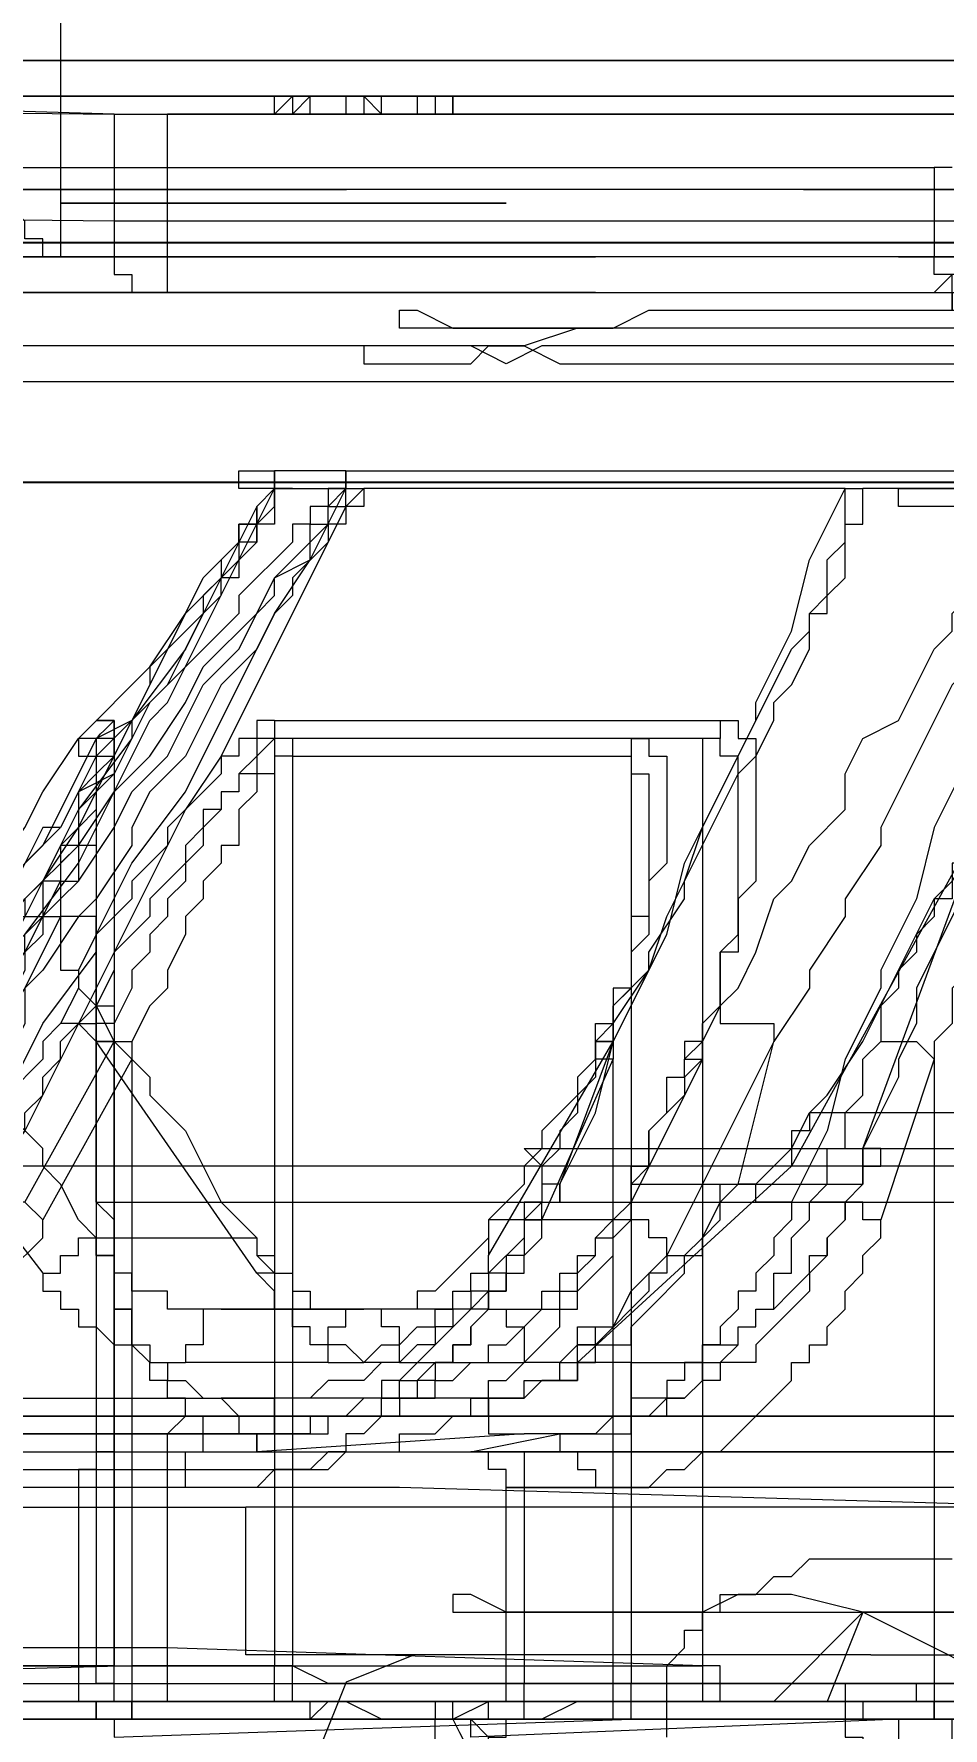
# Model space of a CAD drawing. Header units: millimetres. Extents: x 25083 to 52777, y 24772 to 45779.
# Drawn here: x 38569.01 to 38587.95, y 33675.28 to 33710.55 of the extents above; entities that cross this region are included whole.
import ezdxf

# ---------------------------------------------------------------- set-up
doc = ezdxf.new("R2010")
doc.units = ezdxf.units.MM
doc.layers.add('小车', color=7, linetype='Continuous')
doc.styles.get("Standard").update_dxf_attribs({"font": ''})
doc.styles.get('Standard').set_extended_font_data('SimSun')
doc.dimstyles.new('15', dxfattribs={"dimtxt": 15, "dimasz": 10, "dimexe": 2, "dimexo": 1, "dimgap": 1, "dimtad": 1, "dimdsep": 46, "dimtxsty": 'Standard', "dimcen": 2.5, "dimadec": 0, "dimazin": 0, "dimtfac": 1, "dimtmove": 2, "dimatfit": 3, "dimfxl": 1, "dimtolj": 1, "dimarcsym": 0})
doc.dimstyles.new('ISO-25', dxfattribs={"dimtxt": 2.5, "dimasz": 2.5, "dimexe": 1.25, "dimexo": 0.625, "dimtad": 1, "dimtxsty": 'Standard', "dimcen": 2.5, "dimadec": 0, "dimazin": 0, "dimtfac": 1, "dimtmove": 0, "dimatfit": 3, "dimfxl": 1, "dimarcsym": 0})

# ---------------------------------------------------------------- blocks, each defined once
blk = doc.blocks.new('*D925')
at = {"color": 0, "lineweight": -2}
for p, q in [((29677.862, 34881.662), (29677.862, 32448.293)), ((40733.017, 34757.645), (40733.017, 32448.293)), ((29680.362, 32449.543), (40730.517, 32449.543))]:
    blk.add_line(p, q, dxfattribs=at)
at = {"color": 0}
for points in [[(29680.362, 32449.96), (29680.362, 32449.127), (29677.862, 32449.543)], [(40730.517, 32449.127), (40730.517, 32449.96), (40733.017, 32449.543)]]:
    blk.add_solid(points, dxfattribs=at)
at = {"layer": 'DEFPOINTS', "color": 0}
for p in [(29677.862, 34882.287), (40733.017, 34758.27), (40733.017, 32449.543)]:
    blk.add_point(p, dxfattribs=at)
at = {"color": 0, "insert": (35205.439, 32451.628), "char_height": 2.5, "attachment_point": 5}
blk.add_mtext('11055,15', dxfattribs=at)
blk = doc.blocks.new('zw$D2F4')
at = {"color": 7, "lineweight": 5}
for points in [[(526.587, 955.135), (526.587, 921.342)], [(527.33, 920.228), (527.701, 955.135)], [(529.929, 955.135), (529.558, 920.228)], [(525.844, 919.114), (525.844, 954.021)], [(501.335, 781.711), (500.963, 781.711), (500.963, 782.825), (501.335, 784.31), (500.963, 785.424), (500.963, 820.332), (500.592, 832.587), (500.592, 901.66), (500.963, 914.286), (500.963, 925.427), (500.963, 935.082), (500.963, 953.279), (501.335, 953.65)], [(501.335, 953.65), (501.335, 928.769), (501.706, 926.541), (501.706, 809.934), (501.335, 800.65), (501.335, 781.711)], [(530.301, 782.825), (529.929, 782.825), (529.929, 783.939), (530.301, 785.796), (529.929, 786.91), (529.929, 832.958), (529.558, 846.327), (529.558, 887.919), (529.929, 901.288), (529.929, 936.567), (529.929, 942.138), (529.929, 948.822), (530.301, 950.308), (529.929, 951.422), (529.929, 952.536), (530.301, 952.907)], [(530.301, 952.907), (530.301, 935.453), (530.672, 926.169), (530.672, 810.677), (530.301, 801.393), (530.301, 798.793), (530.301, 793.594), (530.301, 782.825)], [(530.672, 891.262), (530.672, 928.397), (530.301, 934.339), (530.301, 951.05)], [(496.136, 948.822), (496.136, 945.48), (496.507, 944.737), (496.507, 813.648), (496.507, 804.364), (496.507, 791.366), (496.136, 790.623), (496.136, 786.91)], [(529.929, 948.451), (529.929, 897.575), (529.558, 892.004)], [(507.648, 852.269), (507.648, 923.941), (507.276, 932.482), (507.276, 943.995)], [(502.449, 853.383), (502.449, 939.167)], [(496.136, 934.339), (496.136, 920.599)], [(497.25, 933.968), (497.25, 920.228)], [(496.136, 920.228), (496.136, 933.597)], [(497.25, 919.856), (496.878, 933.225)], [(529.558, 920.228), (529.929, 932.854)], [(505.42, 922.456), (506.162, 921.713), (506.534, 921.713)], [(526.587, 902.402), (526.587, 927.655)], [(525.102, 902.031), (525.102, 910.572), (524.73, 911.686), (524.73, 926.541)], [(512.847, 926.169), (512.847, 921.342)], [(525.844, 926.169), (525.844, 900.546)], [(502.077, 920.228), (502.077, 925.427)], [(510.247, 925.427), (505.42, 921.713)], [(507.276, 925.055), (507.648, 924.684), (510.619, 923.198), (512.104, 922.084), (512.475, 922.084), (513.961, 920.97), (516.932, 919.485), (517.303, 919.114), (521.759, 916.885)], [(521.759, 916.885), (521.388, 917.257), (518.417, 918.742), (516.932, 919.856), (516.56, 919.856), (515.075, 920.97), (512.104, 922.456), (511.733, 922.827), (507.276, 925.055)], [(510.99, 925.055), (511.361, 924.684), (513.589, 923.198), (513.589, 922.827), (514.704, 922.084), (515.446, 921.713), (516.56, 920.97), (518.046, 919.485), (519.16, 918.742), (519.903, 918.371), (520.645, 917.628)], [(523.988, 925.055), (523.988, 900.174)], [(496.878, 924.684), (496.878, 920.97)], [(500.963, 920.97), (500.963, 924.684)], [(521.759, 916.514), (521.759, 916.885), (521.017, 916.885), (521.017, 917.257), (520.645, 917.257), (520.645, 917.628), (519.903, 917.628), (519.903, 917.999), (519.531, 918.371), (519.16, 918.371), (518.046, 919.485), (517.674, 919.485), (516.932, 919.856), (516.56, 920.599), (514.332, 921.713), (513.589, 922.456), (512.847, 923.198), (512.104, 923.941), (510.99, 924.684)], [(506.162, 920.599), (506.534, 920.97), (507.276, 921.342), (507.648, 921.713), (508.019, 921.713), (508.762, 922.456), (509.505, 922.827), (509.505, 923.198), (510.247, 923.57), (510.99, 924.313)], [(521.759, 916.885), (521.388, 917.257), (521.017, 917.257), (521.017, 917.628), (520.645, 917.628), (520.274, 917.999), (519.903, 917.999), (519.16, 918.742), (516.932, 919.856), (516.189, 920.599), (514.704, 921.342), (514.704, 921.713), (513.218, 922.456), (512.104, 923.198), (511.733, 923.57), (510.619, 924.313)], [(510.247, 923.941), (510.619, 923.941), (511.733, 923.198), (512.104, 922.827), (513.218, 922.084), (513.589, 921.713), (514.704, 920.97), (516.932, 919.856), (517.674, 919.114), (519.16, 918.371), (519.531, 917.999), (519.903, 917.999), (520.645, 917.257), (521.017, 917.257), (521.388, 916.885), (521.759, 916.885)], [(522.131, 915.4), (521.759, 915.4), (521.759, 915.771), (521.388, 915.771), (521.388, 916.143), (521.017, 916.143), (521.017, 916.514), (520.645, 916.514), (519.531, 917.628), (519.16, 917.628), (517.303, 919.485), (515.818, 920.228), (515.446, 920.97), (514.704, 921.342), (513.961, 922.084), (512.847, 922.827), (512.104, 923.198), (510.99, 923.941)], [(496.507, 918.742), (496.507, 923.57)], [(502.449, 923.57), (502.449, 918.742)], [(507.276, 923.57), (507.648, 923.198), (510.619, 921.713), (512.104, 920.599), (512.475, 920.599), (513.961, 919.856), (515.446, 918.742), (519.16, 916.885), (520.274, 916.143), (521.759, 915.4)], [(510.99, 923.57), (511.361, 923.57), (512.104, 922.827), (513.218, 922.084), (514.332, 920.97), (515.446, 920.228), (516.189, 919.485), (517.303, 918.742), (518.046, 918.371), (519.16, 917.257), (519.903, 916.885), (520.274, 916.143)], [(502.077, 923.198), (502.077, 917.628)], [(521.759, 915.029), (521.388, 915.4), (516.189, 917.999), (515.075, 918.742), (508.39, 922.084), (506.905, 923.198)], [(510.619, 921.342), (510.247, 921.713), (509.876, 921.713), (509.133, 922.456), (508.762, 922.456), (508.39, 922.827), (508.019, 922.827), (507.648, 923.198), (507.276, 923.198)], [(516.932, 920.228), (516.189, 920.228), (515.818, 920.599), (515.075, 920.599), (514.704, 920.97), (514.332, 920.97), (514.332, 921.342), (513.589, 921.342), (513.589, 921.713), (512.847, 921.713), (512.475, 922.084), (512.104, 922.456), (511.733, 922.456), (510.99, 922.827), (510.619, 923.198)], [(516.932, 920.228), (516.56, 920.228), (516.56, 920.599), (515.818, 920.599), (515.446, 920.97), (514.704, 920.97), (514.332, 921.342), (513.589, 921.713), (513.218, 922.084), (512.847, 922.084), (512.104, 922.456), (511.361, 923.198), (510.619, 923.198)], [(510.619, 923.198), (510.99, 922.827), (512.104, 922.084), (513.589, 921.342), (513.589, 920.97), (514.704, 920.228), (515.446, 919.856), (516.189, 919.114), (517.674, 918.371), (518.417, 917.628), (519.16, 917.257), (519.531, 916.885), (519.903, 916.885), (520.645, 916.143), (521.017, 916.143), (521.017, 915.771), (521.388, 915.771), (521.759, 915.4)], [(497.25, 920.599), (497.25, 922.827)], [(497.621, 919.114), (497.621, 922.827)], [(501.335, 922.827), (501.335, 919.114)], [(506.534, 921.713), (506.905, 922.084), (506.905, 922.827)], [(506.905, 922.827), (507.276, 922.827), (507.648, 922.456), (508.019, 922.456), (508.39, 922.084), (508.762, 922.084), (509.133, 921.713), (509.505, 921.713), (509.876, 921.342), (510.247, 921.342), (510.619, 920.97)], [(521.759, 915.029), (521.388, 915.029), (521.388, 915.4), (521.017, 915.4), (521.017, 915.771), (520.645, 915.771), (519.903, 916.514), (519.531, 916.514), (519.16, 916.885), (518.417, 917.257), (517.674, 917.999), (516.189, 918.742), (515.446, 919.485), (514.704, 919.856), (514.332, 919.856), (513.218, 920.599), (512.847, 920.97), (511.733, 921.713), (511.361, 922.084), (510.247, 922.827)], [(516.56, 920.599), (515.446, 920.599), (515.075, 920.97), (514.332, 920.97), (513.961, 921.342), (513.218, 921.342), (512.847, 921.713), (512.475, 921.713), (512.104, 922.084), (511.733, 922.084), (510.99, 922.456), (510.619, 922.456), (510.247, 922.827)], [(496.136, 919.485), (496.136, 922.456)], [(496.136, 922.456), (496.136, 919.485)], [(497.25, 922.456), (497.25, 920.228)], [(502.82, 922.456), (502.82, 916.885)], [(516.189, 920.228), (515.818, 920.228), (515.446, 920.599), (514.332, 920.599), (514.332, 920.97), (513.589, 920.97), (513.218, 921.342), (512.847, 921.342), (511.361, 922.084), (510.99, 922.084), (510.619, 922.084), (509.876, 922.456)], [(526.587, 921.342), (526.587, 921.713), (526.958, 921.713), (526.958, 922.084), (527.33, 922.084), (527.701, 922.456), (528.444, 922.456)], [(528.444, 922.456), (528.444, 921.342)], [(530.672, 921.342), (530.672, 922.456)], [(496.507, 921.713), (496.507, 922.084)], [(506.905, 922.084), (510.247, 920.228)], [(496.507, 921.342), (496.507, 921.713)], [(505.42, 921.713), (505.048, 921.713), (505.048, 921.342), (504.677, 921.342), (504.677, 920.97), (504.306, 920.97), (504.306, 920.599), (503.934, 920.228), (503.934, 919.485), (503.563, 919.485), (503.563, 918.742)], [(505.42, 921.713), (505.42, 921.342), (505.791, 921.342), (505.791, 920.97), (506.162, 920.97), (506.162, 920.599)], [(509.876, 919.856), (506.534, 921.713)], [(496.507, 920.97), (496.507, 921.342)], [(510.247, 920.228), (510.247, 920.599), (510.619, 920.97), (510.619, 921.342)], [(516.932, 916.885), (516.932, 917.257), (516.56, 917.257), (516.56, 917.628), (516.189, 917.628), (516.189, 917.999), (515.818, 917.999), (514.704, 919.114), (514.332, 919.114), (513.961, 919.485), (513.589, 919.856), (513.218, 919.856), (512.475, 920.599), (511.733, 920.97), (511.361, 920.97), (510.619, 921.342)], [(512.847, 921.342), (511.733, 921.342), (511.733, 920.97), (511.361, 920.97), (510.99, 920.599)], [(512.475, 920.599), (512.847, 920.599), (512.847, 921.342)], [(526.587, 903.145), (526.587, 921.342)], [(526.587, 912.058), (526.587, 919.856), (526.587, 920.228), (526.587, 921.342)], [(526.587, 921.342), (526.587, 913.914), (526.587, 913.543), (526.587, 912.058)], [(528.444, 921.342), (526.587, 921.342)], [(527.701, 921.342), (527.701, 915.4), (527.701, 914.657), (527.701, 912.058)], [(527.701, 912.058), (527.701, 918.371), (527.701, 919.114), (527.701, 921.342)], [(528.444, 921.342), (528.444, 903.145)], [(530.672, 921.342), (528.444, 921.342)], [(530.672, 921.342), (530.672, 816.618)], [(531.786, 921.342), (530.672, 921.342)], [(530.672, 816.618), (530.672, 921.342)], [(496.878, 920.97), (496.507, 920.97), (496.507, 920.599), (496.136, 920.599), (496.136, 920.228), (495.764, 920.228)], [(496.507, 920.599), (496.507, 920.97)], [(496.878, 920.97), (496.878, 909.83)], [(500.963, 920.97), (496.878, 920.97)], [(500.963, 918.742), (500.963, 920.97)], [(502.077, 920.228), (501.706, 920.228), (501.706, 920.599), (501.335, 920.599), (501.335, 920.97), (500.963, 920.97)], [(510.619, 920.97), (510.619, 920.599), (510.247, 920.599), (510.247, 919.856), (509.876, 919.856)], [(516.56, 916.514), (516.56, 916.885), (516.189, 917.257), (515.818, 917.257), (515.818, 917.628), (515.446, 917.628), (515.446, 917.999), (515.075, 917.999), (515.075, 918.371), (514.704, 918.371), (514.332, 918.742), (513.961, 918.742), (513.589, 919.114), (513.218, 919.485), (512.847, 919.485), (512.104, 920.228), (511.733, 920.228), (510.99, 920.599), (510.619, 920.97)], [(516.56, 920.599), (516.56, 920.97), (516.189, 920.97), (516.189, 920.599), (516.189, 920.228)], [(496.136, 920.599), (496.136, 916.143)], [(496.136, 920.599), (496.507, 920.599), (496.507, 920.228), (497.25, 920.228)], [(496.136, 919.485), (496.136, 919.856), (496.507, 919.856), (496.507, 920.228), (496.878, 920.228), (496.878, 920.599), (497.25, 920.599)], [(496.507, 920.228), (496.507, 920.599)], [(516.56, 920.599), (497.25, 920.599)], [(497.25, 920.228), (497.25, 920.599)], [(501.706, 917.257), (502.077, 917.257), (502.077, 918.371), (502.449, 918.371), (502.449, 918.742), (502.82, 918.742), (502.82, 919.114), (503.191, 919.114), (503.191, 919.485), (503.563, 919.485), (503.934, 919.856), (504.677, 919.856), (504.677, 920.228), (506.534, 920.228), (506.905, 920.599)], [(506.905, 920.599), (505.791, 920.599), (505.791, 920.228), (504.677, 920.228), (504.677, 919.856), (503.934, 919.856), (503.934, 919.485), (503.563, 919.485), (503.563, 919.114), (503.191, 919.114), (503.191, 918.742), (502.82, 918.371), (502.82, 917.999)], [(504.677, 917.999), (504.677, 919.114), (505.048, 919.114), (505.048, 919.856), (505.42, 919.856), (505.42, 920.228), (505.791, 920.228), (505.791, 920.599), (506.162, 920.599)], [(505.42, 917.257), (510.247, 920.599)], [(510.99, 920.599), (510.247, 920.228), (509.505, 919.485), (509.133, 919.485), (508.39, 918.742), (506.905, 917.999), (506.162, 917.257)], [(506.162, 920.599), (506.162, 917.257)], [(506.905, 920.599), (512.475, 920.599)], [(506.905, 920.599), (510.247, 920.599)], [(506.905, 920.599), (506.905, 791.366)], [(510.99, 920.599), (510.99, 920.228), (510.619, 920.228), (510.619, 920.599), (510.247, 920.599)], [(512.475, 920.599), (511.733, 920.599), (510.247, 920.599)], [(495.764, 920.228), (496.136, 909.458)], [(496.136, 915.4), (496.136, 920.228)], [(497.25, 919.856), (496.136, 919.856), (496.136, 920.228)], [(496.136, 919.485), (496.136, 919.856), (496.507, 919.856), (496.507, 920.228), (496.878, 920.228), (497.25, 920.228)], [(496.507, 919.856), (496.507, 920.228)], [(496.507, 919.856), (496.507, 920.228)], [(497.25, 920.228), (510.247, 920.228)], [(516.189, 920.228), (497.25, 920.228)], [(497.25, 920.228), (497.25, 916.885)], [(502.077, 917.999), (502.077, 920.228)], [(516.56, 916.885), (516.56, 917.257), (516.189, 917.257), (515.818, 917.628), (515.446, 917.628), (515.446, 917.999), (515.075, 917.999), (514.704, 918.371), (514.332, 918.371), (513.961, 918.742), (513.589, 918.742), (513.218, 919.114), (512.847, 919.114), (512.475, 919.485), (512.104, 919.485), (511.733, 919.856), (511.361, 919.856), (510.619, 920.228), (510.247, 920.228)], [(527.33, 920.228), (526.216, 920.228), (526.216, 919.856), (525.844, 919.856), (525.844, 919.114)], [(529.558, 920.228), (527.33, 920.228)], [(527.33, 919.114), (527.33, 920.228)], [(529.558, 920.228), (529.558, 919.114)], [(496.507, 919.485), (496.507, 919.856)], [(509.876, 919.856), (497.25, 919.856)], [(497.25, 916.514), (497.25, 919.856)], [(516.189, 916.514), (516.189, 916.885), (515.818, 916.885), (515.818, 917.257), (515.446, 917.257), (515.075, 917.628), (514.332, 917.628), (514.332, 917.999), (513.961, 917.999), (513.589, 918.371), (513.218, 918.371), (512.847, 918.742), (512.475, 918.742), (511.733, 919.114), (511.361, 919.114), (510.99, 919.485), (510.247, 919.856), (509.876, 919.856)], [(496.507, 919.114), (496.507, 919.485)], [(525.844, 910.201), (525.844, 917.999), (525.844, 918.371), (525.844, 919.485)], [(525.844, 919.485), (525.844, 912.058), (525.844, 911.686), (525.844, 910.201)], [(526.587, 919.485), (526.587, 913.543), (526.587, 912.8), (526.587, 910.201)], [(526.587, 910.201), (526.587, 916.514), (526.587, 917.257), (526.587, 919.485)], [(496.507, 918.742), (496.507, 919.114)], [(496.507, 918.742), (496.507, 919.114), (496.878, 919.114), (497.25, 919.114), (497.621, 919.114)], [(497.25, 907.973), (497.621, 919.114)], [(497.621, 919.114), (501.335, 919.114)], [(501.335, 919.114), (501.335, 916.885)], [(501.335, 919.114), (502.077, 919.114), (502.449, 918.742)], [(525.844, 919.114), (525.844, 901.288)], [(525.844, 919.114), (526.587, 919.114), (527.33, 919.114)], [(527.33, 900.917), (527.33, 919.114)], [(527.33, 919.114), (529.558, 919.114)], [(529.558, 892.004), (529.558, 919.114)], [(529.558, 919.114), (529.558, 814.39)], [(496.507, 918.371), (496.507, 918.742)], [(496.507, 917.628), (496.507, 918.742)], [(496.507, 907.601), (496.507, 918.742)], [(506.534, 911.315), (506.534, 911.686), (505.791, 911.686), (505.791, 912.058), (505.048, 912.058), (505.048, 912.429), (504.677, 912.429), (504.306, 912.8), (503.934, 912.8), (503.934, 913.172), (503.563, 913.172), (503.563, 913.543), (503.191, 913.543), (503.191, 913.914), (502.82, 913.914), (502.82, 914.286), (502.449, 914.286), (502.449, 914.657), (502.077, 915.029), (502.077, 915.4), (501.706, 915.4), (501.706, 915.771), (501.335, 916.143), (501.335, 916.885), (500.963, 917.257), (500.963, 918.742)], [(500.963, 918.742), (501.706, 918.742), (501.706, 918.371), (502.077, 918.371), (502.077, 917.999)], [(502.449, 918.742), (502.449, 916.143)], [(503.563, 915.771), (503.563, 918.742)], [(504.677, 917.999), (504.677, 918.371), (503.934, 918.371), (503.934, 918.742), (503.563, 918.742)], [(527.701, 915.029), (527.701, 917.628), (527.701, 917.999), (527.701, 918.742)], [(527.701, 918.742), (527.701, 915.771), (527.701, 915.029)], [(530.672, 918.742), (530.672, 914.657)], [(530.672, 914.657), (530.672, 918.742)], [(530.672, 918.742), (530.672, 916.514), (530.672, 916.143), (530.672, 915.029)], [(530.672, 915.029), (530.672, 917.257), (530.672, 917.628), (530.672, 918.742)], [(502.82, 917.999), (502.449, 917.628), (502.077, 917.628), (502.077, 917.257), (501.706, 917.257)], [(502.077, 917.628), (502.077, 917.999)], [(506.905, 911.315), (506.905, 911.686), (506.162, 911.686), (505.42, 912.429), (505.048, 912.429), (505.048, 912.8), (504.677, 912.8), (503.191, 914.286), (503.191, 914.657), (502.82, 914.657), (502.82, 915.029), (502.449, 915.4), (502.449, 916.143), (502.077, 916.143), (502.077, 917.999)], [(502.82, 912.429), (502.82, 917.999)], [(504.677, 915.029), (504.677, 917.999)], [(504.677, 917.999), (504.677, 915.029)], [(496.507, 917.257), (496.507, 917.628)], [(502.077, 917.628), (502.077, 915.771), (502.449, 915.771), (502.449, 914.657), (502.82, 914.657), (502.82, 914.286), (503.191, 914.286), (503.191, 913.914), (503.563, 913.543), (503.563, 913.172), (503.934, 913.172), (503.934, 912.8), (504.306, 912.8), (504.677, 912.429), (505.048, 912.429), (505.048, 912.058), (505.42, 912.058), (505.42, 911.686), (505.791, 911.686), (506.162, 911.315), (506.905, 911.315), (506.905, 910.944)], [(502.077, 917.628), (502.077, 916.885), (502.449, 916.885), (502.82, 916.885)], [(520.645, 917.628), (521.017, 917.628), (521.017, 917.257), (521.388, 917.257), (521.759, 916.885), (522.131, 916.885)], [(521.759, 916.885), (521.759, 917.628), (522.131, 917.628), (522.131, 916.885)], [(496.507, 913.914), (496.507, 917.257)], [(502.077, 911.686), (501.706, 917.257)], [(501.706, 917.257), (501.706, 884.948)], [(503.563, 914.286), (503.563, 915.029), (503.934, 915.4), (503.934, 916.143), (504.306, 916.143), (504.306, 916.514), (504.677, 916.514), (504.677, 916.885), (505.048, 916.885), (505.42, 917.257)], [(506.162, 917.257), (505.791, 917.257), (505.42, 916.885), (505.42, 916.514), (505.048, 916.514), (505.048, 916.143), (504.677, 916.143), (504.677, 915.771), (504.677, 915.029)], [(506.162, 917.257), (505.791, 917.257), (505.791, 916.885), (505.42, 916.885), (505.42, 917.257)], [(496.136, 916.143), (496.507, 916.143), (496.507, 916.885), (496.878, 916.885), (497.25, 916.885)], [(516.56, 916.885), (497.25, 916.885)], [(497.25, 916.885), (497.25, 907.973)], [(502.449, 916.143), (502.449, 916.514), (502.077, 916.514), (502.077, 916.885), (501.706, 916.885), (501.335, 916.885)], [(501.335, 916.885), (501.335, 915.771), (501.706, 915.4), (501.706, 914.286), (502.077, 914.286), (502.077, 913.543), (502.449, 913.172), (502.449, 912.8), (502.82, 912.8), (502.82, 912.429), (503.191, 912.429), (503.191, 912.058), (503.563, 911.686), (504.306, 910.944), (504.677, 910.944), (504.677, 910.572), (505.048, 910.572), (505.791, 909.83), (506.162, 909.83), (506.534, 909.458), (506.905, 909.458)], [(507.276, 910.944), (507.276, 911.315), (506.905, 911.315), (506.534, 911.686), (505.791, 911.686), (505.791, 912.058), (505.42, 912.058), (505.42, 912.429), (505.048, 912.429), (504.677, 912.8), (504.677, 913.172), (504.306, 913.172), (504.306, 913.543), (503.934, 913.543), (503.934, 913.914), (503.563, 914.286), (503.563, 914.657), (503.191, 915.029), (503.191, 915.771), (502.82, 916.143), (502.82, 916.885)], [(516.932, 916.885), (516.56, 916.885)], [(516.56, 907.973), (516.56, 916.885)], [(516.932, 916.885), (516.932, 907.601)], [(522.131, 916.885), (521.759, 916.885)], [(521.759, 916.885), (521.759, 916.514)], [(522.131, 915.4), (522.131, 916.885)], [(526.587, 913.172), (526.587, 915.771), (526.587, 916.143), (526.587, 916.885)], [(526.587, 916.885), (526.587, 913.914), (526.587, 913.172)], [(529.558, 912.8), (529.558, 916.885)], [(529.558, 916.885), (529.929, 916.514), (529.929, 913.172), (529.558, 913.172), (529.558, 912.8)], [(529.558, 916.885), (529.929, 916.885), (529.929, 916.514), (529.558, 916.514), (529.929, 916.143), (529.929, 914.657), (529.929, 914.286), (529.929, 913.543), (529.558, 913.543), (529.558, 913.172)], [(529.558, 913.172), (529.558, 915.4), (529.558, 915.771), (529.558, 916.514), (529.558, 916.885)], [(496.136, 915.4), (496.136, 916.143), (496.507, 916.143), (496.507, 916.514), (497.25, 916.514)], [(496.878, 909.458), (496.878, 915.771), (497.25, 916.514)], [(516.189, 916.514), (497.25, 916.514)], [(516.56, 916.514), (516.189, 916.514)], [(516.189, 916.514), (516.189, 909.458)], [(516.56, 909.458), (516.56, 916.514)], [(521.759, 916.514), (521.759, 915.4)], [(529.558, 913.172), (529.929, 913.172), (529.929, 913.914), (529.558, 913.914), (529.558, 914.657), (529.929, 915.029), (529.558, 915.029), (529.558, 915.4), (529.558, 916.143), (529.929, 916.143), (529.929, 916.514), (529.558, 916.514)], [(529.558, 916.514), (529.558, 916.143), (529.929, 916.143), (529.929, 915.4), (529.558, 915.4), (529.558, 914.657), (529.929, 914.657), (529.929, 913.914), (529.558, 913.914), (529.558, 913.172)], [(496.507, 868.237), (496.507, 910.572), (496.136, 911.315), (496.136, 914.657), (496.507, 915.4), (496.507, 915.771), (496.136, 916.143), (496.136, 915.771), (496.136, 893.118), (495.764, 885.32), (495.764, 867.866)], [(496.136, 916.143), (496.136, 913.172), (496.507, 912.429), (496.507, 906.859)], [(502.449, 916.143), (502.449, 910.201)], [(502.449, 916.143), (502.449, 914.657), (502.82, 914.657), (502.82, 913.543), (503.191, 913.543), (503.191, 913.172), (503.563, 912.8), (503.563, 912.429), (503.934, 912.429), (503.934, 912.058), (504.306, 911.686), (504.677, 911.315), (504.677, 910.944), (505.048, 910.944), (505.048, 910.572), (505.42, 910.572), (505.791, 910.201), (506.162, 910.201), (506.534, 909.83), (506.905, 909.83), (506.905, 909.458), (507.276, 909.458)], [(520.274, 916.143), (520.645, 916.143), (521.017, 915.771), (521.388, 915.771), (521.388, 915.4), (521.759, 915.4), (521.759, 915.029)], [(503.563, 915.771), (503.563, 915.029), (503.934, 914.657), (503.934, 914.286), (504.306, 913.914), (504.306, 913.543), (504.677, 913.543), (504.677, 913.172), (505.048, 913.172), (505.048, 912.8), (505.42, 912.8), (505.42, 912.429), (505.791, 912.429)], [(503.563, 915.771), (504.306, 915.771), (504.306, 915.4), (504.677, 915.4), (504.677, 915.029)], [(496.136, 908.715), (496.136, 915.4)], [(521.759, 915.4), (521.759, 915.029)], [(521.759, 915.4), (522.131, 915.4)], [(522.131, 915.4), (522.131, 898.317)], [(503.563, 914.286), (504.306, 914.286), (504.306, 914.657), (504.677, 914.657), (504.677, 915.029)], [(504.677, 912.429), (504.677, 915.029)], [(506.534, 912.429), (506.162, 912.429), (505.048, 913.543), (505.048, 913.914), (504.677, 913.914), (504.677, 915.029)], [(504.677, 912.429), (504.677, 915.029)], [(521.759, 905.002), (521.759, 915.029)], [(524.73, 868.237), (524.73, 911.315), (524.359, 912.058), (524.73, 912.8), (524.73, 915.029), (524.359, 915.029), (524.359, 912.8), (524.73, 912.429), (524.73, 911.686), (524.359, 910.944), (524.359, 867.866)], [(503.563, 914.286), (503.563, 911.686)], [(524.73, 867.866), (524.73, 884.577), (525.102, 892.004), (525.102, 914.286), (525.473, 914.286), (525.473, 913.914), (525.102, 913.172), (525.102, 909.83), (525.473, 909.087), (525.473, 868.237)], [(496.507, 913.914), (496.507, 913.543), (496.136, 913.543), (496.136, 913.172)], [(496.507, 913.543), (496.507, 913.914)], [(496.507, 912.8), (496.507, 913.914)], [(496.507, 899.431), (496.507, 913.914)], [(496.507, 913.914), (496.507, 913.543)], [(494.65, 912.429), (495.764, 912.429), (496.136, 912.8), (496.136, 913.172), (496.507, 913.172), (496.507, 913.543)], [(494.65, 912.429), (495.022, 912.429), (495.022, 912.8), (495.393, 913.172), (495.393, 913.543), (495.764, 913.543), (496.136, 913.543), (496.136, 913.172)], [(496.507, 913.543), (496.507, 905.002)], [(496.136, 899.06), (496.136, 913.172)], [(498.735, 868.237), (498.735, 900.174), (498.364, 902.402), (498.364, 904.631), (498.735, 906.116), (498.735, 907.23), (498.364, 907.973), (498.364, 912.058), (498.735, 912.8), (498.735, 913.172), (498.364, 913.172), (498.364, 894.975), (497.992, 891.633), (497.992, 867.866)], [(502.449, 910.201), (502.449, 913.172)], [(502.449, 913.172), (502.449, 912.8)], [(502.449, 913.172), (502.449, 912.429)], [(496.136, 903.888), (495.764, 912.8)], [(495.764, 912.8), (496.136, 912.8), (496.136, 912.429), (496.507, 912.429), (496.507, 912.058), (496.878, 912.058)], [(496.507, 912.429), (496.507, 912.8)], [(500.963, 912.058), (501.335, 912.058), (501.335, 912.429), (501.706, 912.429), (501.706, 912.8)], [(501.706, 912.8), (502.077, 910.944)], [(501.706, 912.429), (501.706, 912.8)], [(502.449, 912.8), (502.449, 912.429)], [(502.449, 912.8), (502.449, 912.429)], [(495.764, 912.429), (495.764, 912.058), (496.136, 912.058), (496.136, 911.686), (496.507, 911.686), (496.878, 911.686)], [(496.507, 912.058), (496.507, 912.429)], [(501.706, 912.429), (501.706, 911.686), (501.335, 911.686), (500.963, 911.686)], [(501.706, 894.975), (501.706, 912.429)], [(502.82, 912.429), (502.077, 912.429), (502.077, 912.058), (502.077, 911.686)], [(502.449, 912.429), (502.449, 896.089)], [(502.449, 912.429), (502.82, 912.429), (502.82, 911.686), (503.191, 911.686), (503.191, 910.944), (503.563, 910.944), (503.563, 910.572), (503.934, 910.572), (503.934, 910.201), (504.306, 910.201), (504.306, 909.83)], [(503.563, 910.572), (503.191, 910.572), (503.191, 911.315), (502.82, 911.686), (502.82, 912.429), (502.449, 912.429)], [(502.82, 912.429), (502.82, 911.686), (503.191, 911.686), (503.191, 910.572), (503.563, 910.572), (503.563, 910.201), (503.934, 910.201), (503.934, 909.458), (504.306, 909.458), (504.677, 909.087), (505.42, 908.344), (505.791, 908.344), (505.791, 907.973), (506.162, 907.973), (506.534, 907.601), (507.276, 907.601), (507.276, 907.23)], [(504.677, 912.429), (504.677, 912.058), (504.306, 912.058), (504.306, 911.686), (503.934, 911.686), (503.563, 911.686)], [(504.677, 912.429), (504.677, 911.315), (505.048, 911.315), (505.048, 910.944), (505.42, 910.944), (505.42, 910.572), (505.791, 910.572), (505.791, 910.201), (506.162, 910.201), (506.162, 909.83), (506.534, 909.83)], [(505.791, 912.429), (510.247, 909.83)], [(506.534, 912.429), (506.162, 912.429), (505.791, 912.429)], [(506.534, 909.83), (506.534, 912.429)], [(510.99, 909.83), (510.619, 909.83), (510.247, 910.201), (509.876, 910.201), (509.505, 910.572), (509.133, 910.572), (508.39, 911.315), (508.019, 911.315), (507.648, 911.686), (507.276, 911.686), (506.534, 912.429)], [(496.507, 911.315), (496.507, 912.058)], [(496.878, 903.145), (496.878, 912.058)], [(496.878, 912.058), (500.963, 912.058)], [(496.878, 912.058), (496.878, 911.686)], [(500.963, 912.058), (500.963, 910.201)], [(500.963, 911.686), (500.963, 912.058)], [(500.963, 911.686), (496.878, 911.686)], [(496.878, 911.686), (496.878, 894.604)], [(500.963, 894.604), (500.963, 911.686)], [(506.905, 906.116), (506.534, 906.116), (506.162, 906.487), (505.791, 906.487), (505.42, 906.859), (505.048, 906.859), (505.048, 907.23), (504.677, 907.23), (504.306, 907.601), (503.934, 907.601), (503.934, 907.973), (503.563, 907.973), (503.563, 908.344), (503.191, 908.344), (503.191, 908.715), (502.82, 908.715), (502.82, 909.087), (502.82, 909.458), (502.449, 909.458), (502.449, 909.83), (502.077, 910.201), (502.077, 911.686)], [(502.077, 910.944), (502.077, 911.686)], [(505.791, 908.715), (505.42, 908.715), (505.42, 909.087), (505.048, 909.087), (503.934, 910.201), (503.934, 910.572), (503.563, 910.944), (503.563, 911.686)], [(506.905, 911.315), (506.905, 911.686), (506.534, 911.686), (506.534, 911.315)], [(507.648, 879.007), (507.648, 911.315), (508.019, 911.686), (508.019, 884.206), (508.019, 876.779), (508.019, 868.237)], [(496.507, 910.201), (496.507, 911.315)], [(506.534, 911.315), (509.876, 909.83)], [(510.247, 909.83), (510.247, 910.201), (509.505, 910.201), (509.133, 910.572), (508.762, 910.572), (508.39, 910.944), (508.019, 910.944), (507.648, 911.315), (506.905, 911.315)], [(506.905, 911.315), (506.905, 910.944)], [(502.077, 910.944), (501.706, 910.944), (501.706, 910.572), (501.335, 910.572), (501.335, 910.201), (500.963, 910.201)], [(502.077, 910.944), (502.077, 909.458), (502.449, 909.458), (502.449, 908.715), (502.82, 908.715), (502.82, 908.344), (503.191, 907.973), (503.563, 907.973), (503.563, 907.601), (503.934, 907.23), (504.306, 907.23), (504.306, 906.859), (504.677, 906.859), (504.677, 906.487), (505.42, 906.487), (505.42, 906.116), (506.162, 906.116), (506.534, 905.745), (506.905, 905.745)], [(506.905, 910.944), (507.276, 910.944), (508.762, 910.201), (510.247, 909.83), (512.475, 908.715), (513.961, 908.344), (516.932, 906.859), (517.303, 906.859), (518.789, 906.116), (520.274, 905.745), (521.759, 905.002)], [(507.276, 910.944), (506.905, 910.944)], [(510.247, 909.83), (507.276, 910.944)], [(503.563, 909.458), (503.563, 910.572)], [(507.648, 906.116), (503.563, 910.572)], [(503.563, 910.572), (504.306, 910.572), (504.306, 910.201), (504.306, 909.83)], [(496.507, 909.83), (496.507, 910.201)], [(500.963, 910.201), (500.963, 909.087), (501.335, 908.715), (501.335, 908.344), (501.706, 907.973), (501.706, 907.601), (502.82, 906.487), (503.191, 906.116), (503.563, 906.116), (503.563, 905.745), (503.934, 905.745), (503.934, 905.373), (504.306, 905.373), (504.677, 905.002), (505.048, 905.002), (505.42, 904.631), (505.791, 904.631), (506.162, 904.259), (506.534, 904.259)], [(502.449, 910.201), (502.449, 909.458), (503.191, 909.458), (503.563, 909.458)], [(507.276, 904.631), (506.905, 905.002), (506.534, 905.002), (506.162, 905.373), (505.791, 905.373), (505.42, 905.745), (505.048, 905.745), (503.934, 906.859), (503.563, 906.859), (503.563, 907.601), (503.191, 907.601), (503.191, 907.973), (502.82, 908.344), (502.82, 908.715), (502.449, 909.087), (502.449, 910.201)], [(509.876, 909.83), (509.876, 910.201), (510.247, 910.201), (510.247, 909.83)], [(510.247, 909.83), (510.247, 910.201), (510.619, 910.201), (510.619, 909.83), (510.99, 909.83)], [(496.136, 909.458), (496.136, 909.83), (496.507, 909.83), (496.878, 909.83)], [(496.507, 909.458), (496.507, 909.83)], [(496.878, 909.83), (509.876, 909.83)], [(496.878, 909.83), (496.878, 909.458)], [(504.306, 909.83), (505.048, 909.458), (505.791, 908.715), (505.791, 908.344), (506.162, 907.973), (506.905, 907.601), (507.276, 907.23), (507.276, 906.859), (508.019, 906.116), (508.762, 905.745)], [(505.791, 908.715), (506.162, 908.715), (506.162, 909.087), (506.534, 909.087), (506.534, 909.83)], [(510.99, 907.601), (510.247, 907.973), (509.876, 907.973), (509.505, 908.344), (509.133, 908.344), (508.39, 909.087), (507.648, 909.087), (507.276, 909.458), (506.905, 909.458), (506.534, 909.83)], [(516.189, 909.458), (515.818, 909.458), (515.818, 909.087), (514.332, 909.087), (512.847, 909.087), (512.847, 909.458), (511.361, 909.458), (510.99, 909.83), (509.876, 909.83)], [(516.56, 909.458), (516.56, 909.087), (516.189, 909.087), (516.189, 908.715), (515.446, 908.715), (515.075, 908.715), (513.961, 908.715), (513.589, 909.087), (512.475, 909.087), (512.104, 909.458), (511.361, 909.458), (511.361, 909.83), (510.247, 909.83)], [(510.247, 909.83), (510.619, 909.83), (511.733, 909.087), (512.104, 909.087), (513.218, 908.344), (513.589, 908.344), (514.704, 907.973), (518.417, 906.116), (518.789, 905.745), (519.16, 905.745), (519.531, 905.373), (520.274, 905.373), (520.645, 905.002), (521.759, 905.002)], [(510.99, 909.83), (511.733, 909.087), (512.847, 908.715), (515.818, 907.23), (516.189, 906.859), (516.932, 906.487), (517.303, 906.487), (517.674, 906.116), (518.417, 905.745), (519.16, 905.745), (519.16, 905.373), (519.531, 905.373), (519.903, 905.002), (521.017, 905.002), (521.017, 904.631), (521.388, 904.631), (521.759, 904.631)], [(496.136, 909.458), (496.136, 908.715)], [(496.136, 908.715), (496.136, 909.458), (496.507, 909.458), (496.878, 909.458)], [(496.507, 907.23), (496.507, 909.458)], [(516.189, 909.458), (496.878, 909.458)], [(503.563, 909.458), (503.563, 907.973), (503.934, 907.973), (503.934, 907.23), (504.306, 907.23), (504.306, 906.859), (504.677, 906.859), (504.677, 906.487), (505.048, 906.116), (505.42, 905.745), (505.791, 905.745), (505.791, 905.373), (506.162, 905.373), (506.534, 905.002), (506.905, 905.002), (507.276, 904.631), (508.019, 904.631)], [(509.876, 907.973), (506.905, 909.458)], [(506.905, 909.458), (507.276, 909.458)], [(507.276, 909.458), (507.648, 909.458), (507.648, 909.087), (508.39, 909.087), (508.762, 908.715), (509.505, 908.715), (509.505, 908.344), (509.876, 908.344), (510.247, 907.973)], [(507.276, 909.458), (507.276, 904.631)], [(516.56, 909.458), (516.189, 909.458)], [(495.764, 908.715), (497.25, 908.715), (497.621, 908.344), (497.992, 908.344), (497.992, 907.973), (498.364, 907.973), (498.364, 907.601), (498.735, 907.601), (498.735, 906.859), (499.106, 906.487), (499.106, 906.116), (499.478, 905.745), (499.478, 905.373), (499.478, 902.774)], [(510.247, 906.487), (505.791, 908.715)], [(510.247, 907.973), (510.247, 908.344), (509.876, 908.344), (509.876, 907.973)], [(496.507, 906.859), (496.507, 907.601), (496.878, 907.601), (497.25, 907.601), (497.25, 907.973)], [(497.25, 907.973), (496.507, 907.973), (496.507, 907.601)], [(516.56, 907.973), (497.25, 907.973)], [(509.876, 907.973), (497.25, 907.973)], [(509.876, 907.973), (510.619, 907.973), (510.99, 907.601), (512.104, 907.601), (512.475, 907.23), (515.818, 907.23), (516.189, 907.23), (516.189, 907.601), (516.56, 907.601), (516.56, 907.973)], [(516.932, 907.601), (516.932, 907.23), (516.56, 907.23), (516.56, 906.859), (515.818, 906.859), (515.446, 906.859), (513.589, 906.859), (513.218, 907.23), (512.104, 907.23), (512.104, 907.601), (510.99, 907.601), (510.619, 907.973), (510.247, 907.973)], [(516.932, 907.601), (516.56, 907.601), (516.56, 907.973)], [(496.507, 906.859), (496.507, 907.601)], [(510.99, 907.601), (510.619, 907.601), (510.619, 906.487), (510.247, 906.487)], [(510.99, 907.601), (511.361, 907.23), (512.104, 906.859), (513.218, 906.487), (513.589, 906.116), (514.332, 905.745), (515.075, 905.002), (515.818, 905.002), (516.56, 904.631), (516.932, 903.888), (518.417, 903.145), (518.789, 902.774), (519.16, 902.774), (519.903, 902.031), (520.274, 902.031)], [(496.507, 906.859), (496.507, 907.23)], [(506.905, 906.116), (506.905, 906.859), (507.276, 906.859), (507.276, 907.23)], [(507.276, 907.23), (510.247, 906.487)], [(496.507, 905.002), (496.507, 906.859)], [(498.364, 904.631), (496.507, 906.487)], [(521.759, 900.546), (521.388, 900.546), (521.388, 900.917), (521.017, 900.917), (520.645, 901.288), (520.274, 901.288), (519.903, 901.66), (519.531, 901.66), (519.16, 902.031), (518.789, 902.031), (518.046, 902.402), (517.674, 902.774), (514.704, 904.259), (514.332, 904.259), (513.218, 905.002), (512.847, 905.002), (511.733, 905.745), (511.361, 905.745), (510.247, 906.487)], [(521.759, 900.546), (521.017, 900.546), (519.531, 901.288), (518.046, 901.66), (516.56, 902.402), (516.189, 902.402), (514.704, 903.145), (513.218, 903.516), (511.733, 904.259), (511.361, 904.259), (509.876, 905.002), (508.39, 905.373), (506.905, 906.116)], [(506.905, 906.116), (506.905, 905.745)], [(515.075, 902.031), (507.648, 906.116)], [(508.762, 905.745), (508.39, 905.745), (508.39, 906.116), (508.019, 906.116), (507.648, 906.116)], [(506.534, 904.259), (506.534, 904.631), (506.905, 904.631), (506.905, 905.745)], [(506.905, 905.745), (507.276, 905.373), (508.019, 905.373), (508.019, 905.002), (508.762, 905.002), (509.133, 904.631), (509.876, 904.631), (510.247, 904.259)], [(508.762, 893.49), (508.762, 905.745)], [(508.762, 905.745), (509.133, 905.373), (510.247, 904.631), (513.218, 903.145), (513.589, 902.774), (514.704, 902.031), (517.674, 900.546), (518.046, 900.174), (519.16, 899.431), (522.131, 897.946)], [(498.364, 904.631), (496.507, 905.373)], [(496.507, 905.002), (496.507, 904.631), (496.136, 904.631), (496.136, 903.888), (495.764, 903.888), (495.393, 903.888), (495.393, 903.516), (494.65, 903.516)], [(496.878, 904.259), (496.878, 905.002), (496.507, 905.002), (495.764, 905.002), (495.764, 904.631), (495.393, 904.631), (495.393, 903.516), (495.022, 903.516)], [(496.507, 904.631), (496.507, 905.002)], [(496.507, 905.002), (496.507, 899.803)], [(521.759, 905.002), (521.759, 904.631)], [(496.507, 900.917), (498.364, 904.631)], [(496.507, 902.774), (496.507, 904.631)], [(514.704, 902.031), (514.332, 902.402), (513.589, 902.402), (511.361, 903.516), (510.619, 903.516), (509.876, 903.888), (509.505, 903.888), (508.019, 904.631), (507.276, 904.631)], [(507.276, 904.631), (507.648, 904.631), (507.648, 904.259), (508.019, 904.259), (508.019, 904.631)], [(508.019, 904.631), (515.075, 902.031)], [(521.759, 901.288), (521.759, 904.631)], [(495.022, 903.516), (495.393, 903.516), (495.393, 902.774), (495.764, 902.774), (496.136, 902.774), (496.136, 903.145), (496.507, 903.145), (496.507, 903.516), (496.878, 903.516), (496.878, 904.259)], [(509.876, 903.145), (506.534, 904.259)], [(510.247, 904.259), (510.247, 903.516), (509.876, 903.145)], [(516.56, 899.431), (516.56, 900.174), (516.189, 900.174), (516.189, 900.546), (515.075, 901.66), (515.075, 902.031), (514.704, 902.031), (514.332, 902.402), (513.961, 902.402), (513.961, 902.774), (513.218, 902.774), (513.218, 903.145), (512.847, 903.145), (512.475, 903.516), (512.104, 903.516), (511.733, 903.888), (511.361, 903.888), (510.99, 904.259), (510.247, 904.259)], [(496.136, 898.689), (496.136, 903.888)], [(496.878, 903.145), (496.136, 903.145), (496.136, 903.516), (496.136, 903.888)], [(521.388, 877.893), (521.388, 903.888), (521.759, 903.888), (521.759, 902.774), (521.759, 901.66), (521.759, 892.004)], [(525.473, 902.774), (526.216, 902.774), (526.216, 903.145), (526.587, 903.145), (526.587, 903.516), (526.587, 903.888)], [(526.587, 903.888), (526.587, 902.402)], [(526.587, 903.145), (526.587, 903.888)], [(509.876, 903.145), (496.878, 903.145)], [(496.878, 899.431), (496.878, 903.145)], [(516.189, 899.431), (516.189, 899.803), (515.818, 899.803), (515.818, 900.174), (515.446, 900.546), (515.075, 900.546), (515.075, 900.917), (514.704, 900.917), (513.961, 901.66), (513.589, 901.66), (513.218, 902.031), (512.475, 902.031), (512.475, 902.402), (511.733, 902.402), (511.361, 902.774), (510.619, 902.774), (510.247, 903.145), (509.876, 903.145)], [(526.216, 902.402), (526.216, 902.774), (525.844, 903.145), (525.844, 902.774), (525.473, 902.774)], [(526.587, 903.145), (526.587, 902.774)], [(528.444, 903.145), (526.587, 903.145)], [(528.444, 902.774), (528.444, 903.145)]]:
    blk.add_lwpolyline(points, dxfattribs=at)
blk.add_lwpolyline([(516.932, 920.228), (516.932, 920.599)], close=True, dxfattribs=at)
for points in [[(530.672, 921.342), (530.672, 921.713), (530.672, 922.084), (530.672, 922.456)], [(516.56, 920.599), (516.56, 920.599), (516.56, 920.599), (516.932, 920.228)], [(516.189, 920.228), (516.56, 920.228), (516.56, 920.228), (516.932, 920.228)], [(529.558, 920.228), (529.558, 919.856), (529.558, 919.485), (529.558, 919.114)], [(522.131, 916.885), (522.131, 916.885), (522.131, 916.885), (522.131, 916.885)], [(496.136, 913.172), (494.65, 912.429), (493.536, 911.686), (492.422, 910.944)]]:
    blk.add_open_spline(points, degree=3, dxfattribs=at)
blk = doc.blocks.new('*D469')
at = {"layer": 'DEFPOINTS', "color": 0}
for p in [(36061.191, 116692.222), (36180.039, 116685.352), (36180.039, 116527.033)]:
    blk.add_point(p, dxfattribs=at)
at = {"layer": '小车', "color": 0, "linetype": 'Continuous', "lineweight": -2}
for p, q in [((36061.191, 116691.222), (36061.191, 116525.033)), ((36180.039, 116684.352), (36180.039, 116525.033)), ((36071.191, 116527.033), (36084.175, 116527.033)), ((36170.039, 116527.033), (36146.425, 116527.033))]:
    blk.add_line(p, q, dxfattribs=at)
at = {"layer": '小车', "color": 0}
for points in [[(36071.191, 116528.7), (36071.191, 116525.366), (36061.191, 116527.033)], [(36170.039, 116528.7), (36170.039, 116525.366), (36180.039, 116527.033)]]:
    blk.add_solid(points, dxfattribs=at)
at = {"layer": '小车', "color": 0, "insert": (36115.3, 116527.033), "char_height": 15, "attachment_point": 5}
blk.add_mtext('\\A1;118.85', dxfattribs=at)
blk = doc.blocks.new('*D472')
at = {"layer": 'DEFPOINTS', "color": 0}
for p in [(36501.161, 116657.067), (36500.203, 116654.2), (36536.624, 116645.223)]:
    blk.add_point(p, dxfattribs=at)
at = {"layer": '小车', "color": 0, "linetype": 'Continuous', "lineweight": -2}
for p, q in [((36539.792, 116654.708), (36542.96, 116664.193)), ((36502.109, 116656.75), (36538.521, 116644.589)), ((36501.152, 116653.883), (36537.564, 116641.723)), ((36535.667, 116642.356), (36536.624, 116645.223)), ((36532.499, 116632.871), (36529.331, 116623.386))]:
    blk.add_line(p, q, dxfattribs=at)
at = {"layer": '小车', "color": 0}
for points in [[(36538.211, 116655.236), (36541.373, 116654.18), (36536.624, 116645.223)], [(36530.918, 116633.399), (36534.08, 116632.343), (36535.667, 116642.356)]]:
    blk.add_solid(points, dxfattribs=at)
at = {"layer": '小车', "color": 0, "insert": (36529.629, 116624.276), "char_height": 15, "attachment_point": 5, "rotation": 71.5322}
blk.add_mtext('\\A1;3.02', dxfattribs=at)
blk = doc.blocks.new('zw$AA32')
at = {"color": 6}
for points in [[(791.322, 227.5), (10738.678, 227.5)], [(10738.678, 222.5), (791.322, 222.5)]]:
    blk.add_lwpolyline(points, dxfattribs=at)
blk = doc.blocks.new('A$C1A4175F5')
at = {"layer": '小车', "color": 1, "lineweight": 0}
for points in [[(995.998, 502.968), (1043.593, 502.968)], [(995.998, 502.968), (1043.593, 502.968)], [(1009.437, 502.968), (999.918, 502.968)], [(1066.551, 502.968), (1018.956, 502.968)]]:
    blk.add_lwpolyline(points, dxfattribs=at)
at = {"layer": '小车', "color": 7, "lineweight": 0}
for points in [[(1002.717, 475.531), (1008.037, 475.531)], [(1008.037, 475.531), (1010.976, 475.531)], [(1010.976, 475.531), (1021.055, 475.531)], [(1021.055, 472.452), (1021.055, 475.531)], [(1043.733, 475.531), (1021.055, 475.531)], [(1008.037, 472.452), (992.358, 472.452)], [(1008.037, 472.452), (1010.976, 472.452)], [(1010.976, 472.452), (1021.055, 472.452)], [(1017.696, 468.532), (1019.096, 469.092), (1019.516, 470.492), (1018.956, 471.892), (1017.556, 472.452)]]:
    blk.add_lwpolyline(points, dxfattribs=at)
at = {"layer": '小车'}
dim = blk.add_linear_dim(base=(212.358, 337.78), p1=(93.511, 502.968), p2=(212.358, 496.098), dimstyle='15', override={"dimfxl": 0.18}, dxfattribs=at)
dim.commit()
dim.dimension.update_dxf_attribs({"geometry": '*D469', "text_midpoint": (147.619, 337.78), "dimtype": 128, "insert": (-35967.681, -116189.253)})
dim = blk.add_linear_dim(base=(568.944, 455.969), p1=(532.523, 464.947), p2=(533.48, 467.813), angle=71.5322, dimstyle='15', override={"dimfxl": 0.18}, dxfattribs=at)
dim.commit()
dim.dimension.update_dxf_attribs({"geometry": '*D472', "text_midpoint": (561.948, 435.023), "dimtype": 129, "insert": (-35967.681, -116189.253)})
blk = doc.blocks.new('zw$50CE')
blk.add_blockref('zw$D2F4', (22.01, 103.569))
at = {"layer": '小车', "ltscale": 10, "xscale": -1, "rotation": 270}
blk.add_blockref('A$C1A4175F5', (47.032, 0), dxfattribs=at)

msp = doc.modelspace()

# ---------------------------------------------------------------- block references
at = {"rotation": 90}
msp.add_blockref('zw$50CE', (39594.481, 33157.316), dxfattribs=at)
at = {"color": 1}
msp.add_blockref('zw$AA32', (29416.762, 33478.711), dxfattribs=at)

# ---------------------------------------------------------------- dimensions: what is measured, and where the dimension line sits
dim = msp.add_linear_dim(base=(40733.0166, 32449.5434), p1=(29677.8617, 34882.2868), p2=(40733.0166, 34758.2702), dimstyle='ISO-25')
dim.commit()
dim.dimension.update_dxf_attribs({"geometry": '*D925', "text_midpoint": (35205.4391, 32449.5434), "dimtype": 160})

doc.saveas('drawing.dxf')
